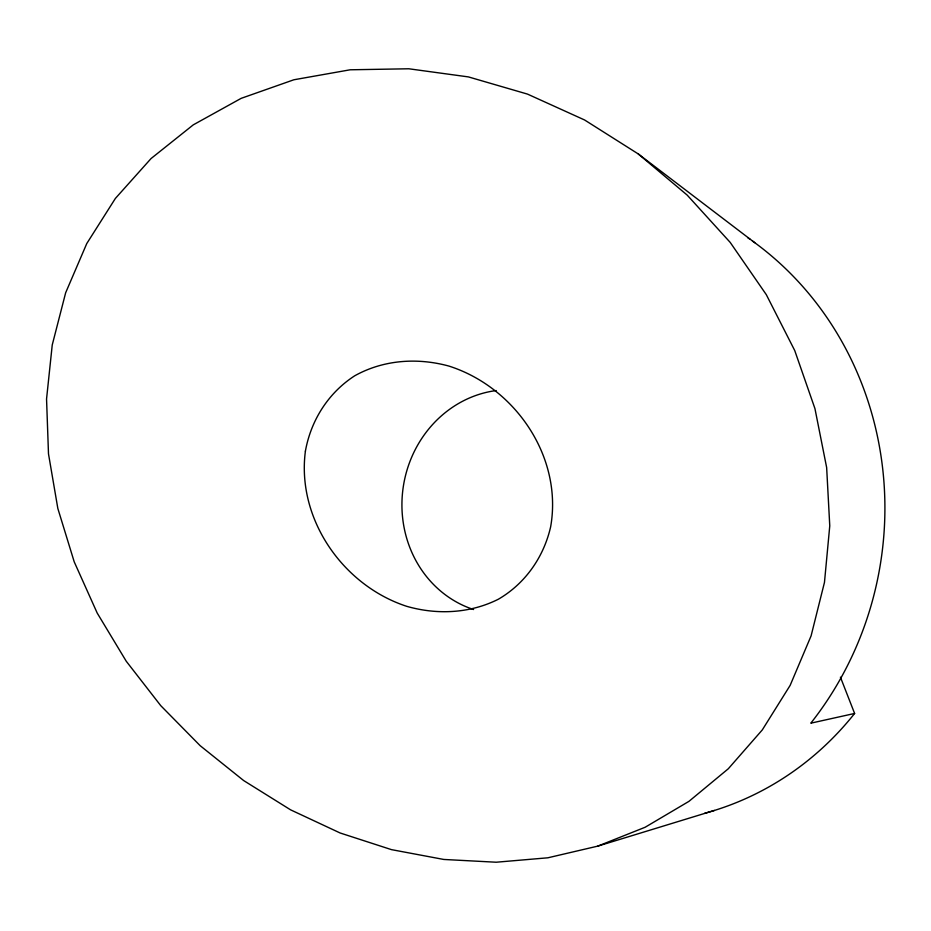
<?xml version="1.0" encoding="UTF-8"?>
<svg xmlns="http://www.w3.org/2000/svg" width="931" height="931" viewBox="0 0 931 931"><rect width="100%" height="100%" fill="white"/><g stroke="black" fill="none" stroke-linecap="round" stroke-linejoin="round"><path stroke-width="1.4" d="M597.818 846.116L645.148 827.252L688.94 801.358L728.286 768.773L762.303 729.904L790.151 685.367L811.087 635.896L824.47 582.387L829.765 525.864L826.647 467.525L814.951 408.628L794.737 350.556L766.318 294.685L730.207 242.421L687.183 195.103L638.247 153.929L584.575 119.971L527.493 94.101L468.421 76.912L408.825 68.778L350.184 69.79L293.87 79.775L241.187 98.337L193.264 124.859L151.066 158.538L115.374 198.443L86.769 243.55L65.659 292.753L52.241 344.947L46.55 399.003L48.493 453.863L57.838 508.466L74.212 561.824L97.196 613.04L126.255 661.254L160.784 705.698L200.153 745.673L243.666 780.562L290.577 809.83L340.106 832.977L391.462 849.631L443.784 859.453L496.211 862.222L547.859 857.8L597.818 846.116L714.391 810.447M840.425 677.151L854.611 713.46L810.808 723.178A329.539 308.976 -80.9 0 0 752.434 241.001M638.247 153.929L754.75 242.688M854.611 713.46A298.42 283.606 -81.4 0 1 704.651 813.287M747.768 237.708A329.539 308.976 -80.9 0 1 750.107 239.348M473.588 609.526A112.523 104.144 -80.5 0 1 402.564 492.418A112.523 104.144 -80.5 0 1 496.2 390.555M305.403 451.128C296.442 518.776 342.887 585.564 406.835 606.36C437.233 615.03 469.969 613.517 498.422 599.192C525.317 583.504 543.751 557.052 550.64 526.83C562.952 456.958 515.18 387.156 448.858 366.058C417.367 357.457 383.479 359.75 354.711 375.798C328.306 392.835 310.931 420.346 305.403 451.128"/></g></svg>
